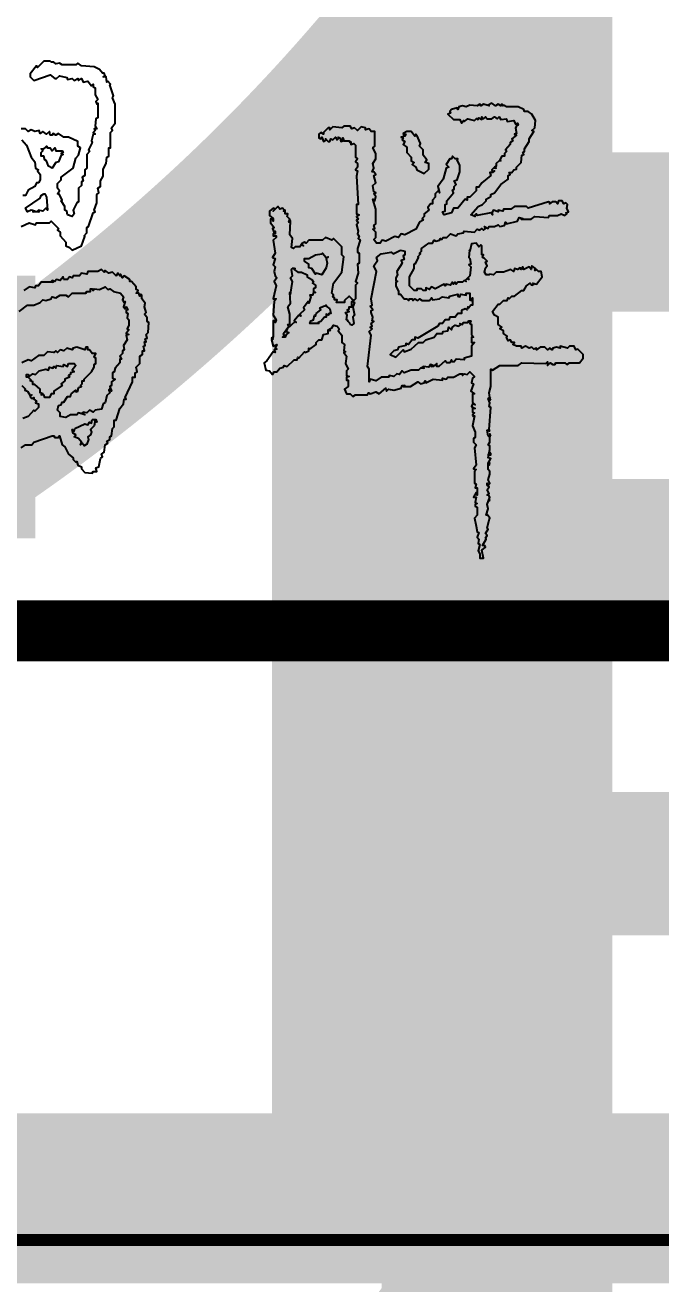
# Model space of a CAD drawing. Extents: x -124594 to 516503, y -3148 to 203159.
# Drawn here: x 397275 to 398318, y 76307 to 78374 of the extents above; entities that cross this region are included whole.
import ezdxf
from ezdxf.enums import TextEntityAlignment as Align

# ---------------------------------------------------------------- set-up
doc = ezdxf.new("R2018")
doc.units = 0
doc.header["$LTSCALE"] = 1000
doc.header["$MEASUREMENT"] = 0
for name, color, linetype in [('PUB_TITLE', 4, 'Continuous'), ('图签目录', 255, 'Continuous'), ('打印框线', 7, 'Continuous'), ('标准打印框线2025-06-19-05-44', 7, 'Continuous')]:
    doc.layers.add(name, color=color, linetype=linetype)
doc.styles.get("Standard").update_dxf_attribs({"font": 'gbenor.shx', "bigfont": 'gbcbig.shx'})
doc.styles.add('宋体', font='宋体.ttf')

# ---------------------------------------------------------------- blocks, each defined once
blk = doc.blocks.new('546547345')
at = {"color": 0, "linetype": 'Continuous'}
for points in [[(694.5, 438.5), (693.5, 439.5), (686.5, 439.5), (679.5, 432.5), (678.5, 434.5), (671.5, 425.5), (671.5, 422.5), (675.5, 418.5), (693.5, 424.5), (698.5, 420.5), (700.5, 420.5), (703.5, 423.5), (711.5, 421.5), (712.5, 419.5), (717.5, 420.5), (719.5, 418.5), (723.5, 420.5), (724.5, 418.5), (727.5, 420.5), (729.5, 416.5), (734.5, 417.5), (738.5, 412.5), (740.5, 414.5), (740.5, 411.5), (742.5, 410.5), (742.5, 402.5), (745.5, 397.5), (743.5, 395.5), (744.5, 392.5), (745.5, 393.5), (745.5, 377.5), (743.5, 376.5), (742.5, 368.5), (744.5, 365.5), (741.5, 365.5), (742.5, 363.5), (740.5, 361.5), (742.5, 359.5), (740.5, 359.5), (738.5, 352.5), (739.5, 350.5), (735.5, 342.5), (736.5, 340.5), (733.5, 337.5), (733.5, 322.5), (731.5, 320.5), (731.5, 314.5), (728.5, 312.5), (729.5, 308.5), (727.5, 307.5), (727.5, 303.5), (724.5, 300.5), (724.5, 285.5), (722.5, 284.5), (718.5, 276.5), (719.5, 272.5), (717.5, 269.5), (712.5, 271.5), (711.5, 275.5), (709.5, 276.5), (709.5, 280.5), (705.5, 286.5), (706.5, 287.5), (703.5, 293.5), (701.5, 294.5), (703.5, 297.5), (701.5, 300.5), (701.5, 305.5), (705.5, 309.5), (705.5, 312.5), (718.5, 322.5), (721.5, 333.5), (724.5, 336.5), (726.5, 344.5), (723.5, 346.5), (723.5, 351.5), (713.5, 356.5), (708.5, 356.5), (702.5, 360.5), (699.5, 358.5), (696.5, 360.5), (695.5, 358.5), (693.5, 358.5), (692.5, 362.5), (689.5, 359.5), (685.5, 362.5), (682.5, 360.5), (681.5, 363.5), (676.5, 362.5), (672.5, 364.5), (669.5, 362.5), (666.5, 365.5), (661.5, 365.5)], [(662.5, 353.5), (667.5, 347.5), (672.5, 334.5), (676.5, 329.5), (677.5, 322.5), (680.5, 320.5), (679.5, 319.5), (682.5, 315.5), (682.5, 309.5), (680.5, 306.5), (678.5, 306.5), (676.5, 302.5), (669.5, 298.5), (666.5, 292.5), (663.5, 292.5)], [(661.5, 258.5), (670.5, 262.5), (677.5, 260.5), (678.5, 262.5), (692.5, 262.5), (694.5, 264.5), (702.5, 256.5), (701.5, 254.5), (704.5, 252.5), (704.5, 248.5), (710.5, 241.5), (710.5, 237.5), (714.5, 235.5), (717.5, 232.5), (727.5, 237.5), (731.5, 247.5), (730.5, 248.5), (733.5, 251.5), (733.5, 257.5), (735.5, 258.5), (740.5, 273.5), (742.5, 274.5), (741.5, 276.5), (744.5, 284.5), (744.5, 293.5), (746.5, 295.5), (745.5, 300.5), (748.5, 302.5), (748.5, 308.5), (751.5, 313.5), (751.5, 321.5), (754.5, 327.5), (755.5, 334.5), (757.5, 335.5), (757.5, 344.5), (759.5, 344.5), (759.5, 361.5), (761.5, 363.5), (760.5, 366.5), (764.5, 371.5), (764.5, 392.5), (761.5, 399.5), (762.5, 401.5), (758.5, 413.5), (759.5, 414.5), (756.5, 417.5), (755.5, 416.5), (754.5, 422.5), (751.5, 422.5), (753.5, 423.5), (752.5, 426.5), (750.5, 426.5), (747.5, 430.5), (741.5, 433.5), (727.5, 434.5), (723.5, 437.5), (721.5, 435.5), (706.5, 435.5), (703.5, 437.5), (699.5, 436.5), (697.5, 438.5), (694.5, 438.5)], [(1173.5, -62.5), (1174.5, -60.5), (1171.5, -56.5), (1170.5, -57.5), (1172.5, -50.5), (1171.5, -45.5), (1174.5, -37.5), (1172.5, -34.5), (1171.5, -35.5), (1173.5, -33.5), (1171.5, -29.5), (1173.5, -26.5), (1171.5, -24.5), (1171.5, -22.5), (1172.5, -24.5), (1174.5, -22.5), (1172.5, -18.5), (1174.5, -12.5), (1174.5, -9.5), (1172.5, -7.5), (1172.5, -0.5), (1175.5, 4.5), (1172.5, 5.5), (1174.5, 14.5), (1174.5, 18.5), (1172.5, 19.5), (1174.5, 22.5), (1174.5, 27.5), (1172.5, 29.5), (1171.5, 35.5), (1173.5, 36.5), (1175.5, 60.5), (1173.5, 61.5), (1174.5, 65.5), (1172.5, 70.5), (1174.5, 71.5), (1173.5, 76.5), (1175.5, 83.5), (1175.5, 102.5), (1177.5, 101.5), (1185.5, 106.5), (1187.5, 106.5), (1187.5, 106.5), (1189.5, 106.5), (1205.5, 106.5), (1209.5, 109.5), (1235.5, 108.5), (1237.5, 110.5), (1237.5, 106.5), (1240.5, 109.5), (1243.5, 107.5), (1245.5, 107.5), (1246.5, 109.5), (1256.5, 109.5), (1258.5, 107.5), (1261.5, 109.5), (1272.5, 109.5), (1276.5, 114.5), (1276.5, 118.5), (1270.5, 124.5), (1268.5, 123.5), (1266.5, 127.5), (1261.5, 127.5), (1259.5, 125.5), (1251.5, 127.5), (1251.5, 125.5), (1247.5, 126.5), (1243.5, 125.5), (1242.5, 123.5), (1239.5, 125.5), (1237.5, 123.5), (1234.5, 126.5), (1229.5, 126.5), (1225.5, 123.5), (1225.5, 125.5), (1222.5, 124.5), (1220.5, 126.5), (1217.5, 125.5), (1213.5, 127.5), (1209.5, 125.5), (1208.5, 127.5), (1205.5, 127.5), (1203.5, 127.5), (1203.5, 127.5), (1199.5, 129.5), (1201.5, 131.5), (1198.5, 131.5), (1196.5, 134.5), (1194.5, 133.5), (1192.5, 137.5), (1193.5, 138.5), (1189.5, 141.5), (1189.5, 144.5), (1185.5, 146.5), (1187.5, 148.5), (1183.5, 151.5), (1183.5, 159.5), (1179.5, 161.5), (1177.5, 165.5), (1183.5, 173.5), (1185.5, 173.5), (1189.5, 177.5), (1193.5, 177.5), (1194.5, 180.5), (1195.5, 179.5), (1198.5, 182.5), (1201.5, 182.5), (1209.5, 188.5), (1211.5, 188.5), (1214.5, 193.5), (1218.5, 196.5), (1220.5, 194.5), (1222.5, 195.5), (1221.5, 196.5), (1225.5, 195.5), (1231.5, 203.5), (1230.5, 209.5), (1227.5, 209.5), (1225.5, 211.5), (1223.5, 210.5), (1224.5, 212.5), (1220.5, 215.5), (1219.5, 211.5), (1217.5, 214.5), (1211.5, 211.5), (1210.5, 214.5), (1208.5, 211.5), (1207.5, 213.5), (1204.5, 211.5), (1201.5, 212.5), (1200.5, 209.5), (1197.5, 211.5), (1189.5, 208.5), (1181.5, 208.5), (1178.5, 205.5), (1174.5, 206.5), (1173.5, 205.5), (1173.5, 205.5), (1170.5, 205.5), (1168.5, 208.5), (1169.5, 213.5), (1171.5, 215.5), (1169.5, 219.5), (1171.5, 220.5), (1169.5, 222.5), (1168.5, 223.5), (1168.5, 223.5), (1166.5, 224.5), (1167.5, 227.5), (1165.5, 227.5), (1165.5, 237.5), (1164.5, 238.5), (1162.5, 236.5), (1159.5, 240.5), (1154.5, 239.5), (1152.5, 231.5), (1152, 232.5), (1151.5, 224.5), (1152.5, 223.5), (1152.5, 223.5), (1152.5, 223.5), (1153.5, 217.5), (1151.5, 216.5), (1153.5, 214.5), (1152.5, 204.5), (1150.5, 202.5), (1151.5, 200.5), (1149.5, 201.5), (1147.5, 199.5), (1148.5, 198.5), (1146.5, 199.5), (1144.5, 197.5), (1139.5, 197.5), (1137.5, 195.5), (1136.5, 197.5), (1134.5, 195.5), (1133.5, 197.5), (1131.5, 194.5), (1126.5, 195.5), (1125.5, 193.5), (1124.5, 195.5), (1114.5, 190.5), (1110.5, 192.5), (1108.5, 189.5), (1104.5, 191.5), (1104.5, 188.5), (1101.5, 188.5), (1099.5, 190.5), (1094.5, 190.5), (1094.5, 188.5), (1091.5, 188.5), (1086.5, 193.5), (1086.5, 203.5), (1091.5, 212.5), (1091.5, 217.5), (1093.5, 218.5), (1096.5, 224.5), (1095.5, 225.5), (1098.5, 228.5), (1097.5, 229.5), (1099.5, 231.5), (1099.5, 234.5), (1107.5, 240.5), (1111.5, 240.5), (1113.5, 243.5), (1115.5, 242.5), (1119.5, 243.5), (1120.5, 245.5), (1121.5, 244.5), (1123.5, 246.5), (1127.5, 246.5), (1131.5, 250.5), (1137.5, 248.5), (1139.5, 250.5), (1145.5, 251.5), (1146.5, 253.5), (1157.5, 252.5), (1160.5, 255.5), (1163.5, 254.5), (1165.5, 256.5), (1167.5, 254.5), (1169.5, 256.5), (1168.5, 258.5), (1172.5, 256.5), (1173.5, 258.5), (1179.5, 258.5), (1183.5, 260.5), (1185.5, 258.5), (1190.5, 259.5), (1191.5, 263.5), (1192.5, 261.5), (1204.5, 264.5), (1206.5, 268.5), (1210.5, 267.5), (1208.5, 266.5), (1219.5, 266.5), (1223.5, 269.5), (1238.5, 268.5), (1239.5, 270.5), (1248.5, 270.5), (1252.5, 272.5), (1256.5, 270.5), (1258.5, 272.5), (1257.5, 273.5), (1260.5, 274.5), (1258.5, 278.5), (1259.5, 282.5), (1257.5, 284.5), (1255.5, 283.5), (1253.5, 286.5), (1249.5, 286.5), (1248.5, 283.5), (1246.5, 285.5), (1242.5, 285.5), (1239.5, 283.5), (1240.5, 284.5), (1238.5, 285.5), (1216.5, 278.5), (1214.5, 280.5), (1201.5, 280.5), (1197.5, 277.5), (1189.5, 277.5), (1188.5, 275.5), (1183.5, 276.5), (1183.5, 274.5), (1178.5, 276.5), (1176.5, 273.5), (1177.5, 271.5), (1175.5, 273.5), (1160.5, 270.5), (1159.5, 272.5), (1157.5, 270.5), (1158.5, 269.5), (1153.5, 271.5), (1161.5, 280.5), (1166.5, 282.5), (1170.5, 286.5), (1170.5, 288.5), (1175.5, 291.5), (1175.5, 293.5), (1179.5, 295.5), (1186.5, 304.5), (1194.5, 310.5), (1194.5, 314.5), (1196.5, 315.5), (1195.5, 317.5), (1198.5, 317.5), (1200.5, 320.5), (1203.5, 321.5), (1203.5, 323.5), (1208.5, 328.5), (1209.5, 336.5), (1211.5, 337.5), (1210.5, 339.5), (1212.5, 340.5), (1212.5, 343.5), (1217.5, 351.5), (1217.5, 354.5), (1222.5, 362.5), (1220.5, 363.5), (1223.5, 366.5), (1224.5, 374.5), (1220.5, 381.5), (1216.5, 384.5), (1212.5, 384.5), (1211.5, 386.5), (1205.5, 389.5), (1192.5, 389.5), (1189.5, 391.5), (1188.5, 390.5), (1187.5, 392.5), (1186.5, 390.5), (1183.5, 392.5), (1180.5, 390.5), (1176.5, 393.5), (1172.5, 391.5), (1173.5, 390.5), (1167.5, 392.5), (1164.5, 390.5), (1163.5, 392.5), (1160.5, 390.5), (1152.5, 391.5), (1148.5, 389.5), (1144.5, 390.5), (1140.5, 389.5), (1139.5, 386.5), (1138.5, 388.5), (1132.5, 386.5), (1130.5, 384.5), (1131.5, 382.5), (1128.5, 381.5), (1134.5, 375.5), (1141.5, 375.5), (1143.5, 371.5), (1145.5, 374.5), (1146.5, 373.5), (1150.5, 376.5), (1157.5, 374.5), (1159.5, 376.5), (1159.7, 376.7), (1161.5, 375.5), (1162.5, 377.5), (1165.5, 375.5), (1165.5, 378.5), (1167.5, 376.5), (1169.5, 378.5), (1171.5, 376.5), (1176.5, 376.5), (1179.5, 378.5), (1182.5, 376.5), (1184.5, 378.5), (1186.5, 375.5), (1192.5, 376.5), (1193.5, 373.5), (1200.5, 374.5), (1202.5, 370.5), (1204.5, 371.5), (1205.5, 369.5), (1204.5, 370.5), (1202.5, 366.5), (1203.5, 360.5), (1201.5, 359.5), (1202.5, 357.5), (1203.5, 358.5), (1198.5, 354.5), (1199.5, 352.5), (1196.5, 350.5), (1196.5, 348.5), (1191.5, 342.5), (1192.5, 340.5), (1190.5, 338.5), (1190.5, 335.5), (1187.5, 335.5), (1185.5, 331.5), (1186.5, 330.5), (1184.5, 330.5), (1181.5, 327.5), (1181.5, 324.5), (1179.5, 323.5), (1181.5, 322.5), (1178.5, 322.5), (1176.5, 320.5), (1177.5, 318.5), (1179.5, 319.5), (1177.5, 317.5), (1174.5, 317.5), (1175.5, 314.5), (1165.5, 306.5), (1162.5, 301.5), (1159.5, 301.5), (1159.5, 297.5), (1152.5, 290.5), (1149.5, 290.5), (1149.5, 287.5), (1147.5, 288.5), (1139.5, 278.5), (1134.5, 278.5), (1132.5, 273.5), (1124.5, 271.5), (1122.5, 274.5), (1125.5, 275.5), (1125.5, 282.5), (1127.5, 283.5), (1127.5, 286.5), (1134.5, 295.5), (1133.5, 298.5), (1135.5, 299.5), (1135.5, 302.5), (1137.5, 304.5), (1135.5, 308.5), (1138.5, 309.5), (1141.5, 318.5), (1141.5, 325.5), (1138.5, 331.5), (1139.5, 332.5), (1136.5, 332.5), (1133.5, 335.5), (1132.5, 332.5), (1130.5, 332.5), (1126.5, 326.5), (1129.5, 323.5), (1126.5, 322.5), (1123.5, 310.5), (1117.5, 302.5), (1119.5, 295.5), (1118.5, 298.5), (1114.5, 294.5), (1114.5, 290.5), (1111.5, 287.5), (1111.5, 283.5), (1109.5, 283.5), (1106.5, 279.5), (1107.5, 276.5), (1102.5, 272.5), (1102.5, 269.5), (1100.5, 267.5), (1101.5, 265.5), (1097.5, 263.5), (1093.5, 255.5), (1081.5, 249.5), (1077.5, 250.5), (1074.5, 246.5), (1070.5, 247.5), (1060.5, 242.5), (1056.5, 243.5), (1054.5, 240.5), (1050.5, 240.5), (1047.5, 244.5), (1049.5, 246.5), (1049.5, 252.5), (1046.5, 255.5), (1048.5, 256.5), (1047.5, 259.5), (1049.5, 261.5), (1049.5, 277.5), (1046.5, 288.5), (1048.5, 286.5), (1049.5, 291.5), (1047.5, 294.5), (1049.5, 295.5), (1047.5, 296.5), (1046.5, 303.5), (1049.5, 306.5), (1047.5, 314.5), (1049.5, 315.5), (1047.5, 318.5), (1045.5, 318.5), (1047.5, 322.5), (1046.5, 327.5), (1049.5, 332.5), (1049.5, 338.5), (1046.5, 344.5), (1048.5, 346.5), (1048.5, 362.5), (1044.5, 362.5), (1042.5, 365.5), (1038.5, 364.5), (1038.5, 366.5), (1033.5, 367.5), (1029.5, 363.5), (1026.5, 366.5), (1023.5, 365.5), (1021.5, 368.5), (1014.5, 368.5), (1012.5, 366.5), (1002.5, 367.5), (999.5, 364.5), (999.5, 366.5), (997.5, 366.5), (992.5, 361.5), (992.5, 359.5), (989.5, 361.5), (987.5, 359.5), (987.5, 355.5), (989.5, 354.5), (990.5, 356.5), (992.5, 351.5), (995.5, 353.5), (994.5, 354.5), (997.5, 351.5), (999.5, 351.5), (1000.5, 354.5), (1002.5, 353.5), (1005.5, 356.5), (1007.5, 353.5), (1009.5, 355.5), (1008.5, 356.5), (1010.5, 355.5), (1011.5, 351.5), (1013.5, 352.5), (1013.5, 355.5), (1014.5, 352.5), (1020.5, 352.5), (1021.5, 350.5), (1022.7, 350.9), (1022.5, 350.9), (1022.5, 348.5), (1025.5, 349.5), (1027.5, 347.5), (1027.5, 334.5), (1029.5, 332.5), (1029.5, 332.5), (1029.5, 332.5), (1029.5, 332.5), (1027.5, 329.5), (1029.5, 327.5), (1029.5, 323.5), (1027.5, 320.5), (1029.5, 319.5), (1028.5, 313.5), (1030.5, 282.5), (1028.5, 282.5), (1028.5, 272.5), (1031.5, 271.5), (1028.5, 269.5), (1030.5, 266.5), (1028.5, 265.5), (1030.5, 262.5), (1028.5, 260.5), (1030.5, 253.5), (1029.5, 250.5), (1031.5, 247.5), (1030.5, 245.5), (1032.5, 243.5), (1029.5, 234.5), (1029.5, 230.5), (1031.5, 229.5), (1031.5, 218.5), (1029.5, 217.5), (1030.5, 207.5), (1027.5, 198.5), (1029.5, 196.5), (1027.5, 194.5), (1027.5, 179.5), (1024.5, 176.5), (1026.5, 175.5), (1024.5, 170.5), (1026.5, 161.5), (1024.5, 159.5), (1025.5, 152.5), (1023.5, 150.5), (1021.5, 151.5), (1021.1, 152.8), (1019.5, 154.5), (1018.9, 155.7), (1017.5, 156.5), (1018.5, 161.5), (1016.5, 164.5), (1020.5, 165.5), (1018.5, 167.5), (1020.5, 168.5), (1020.5, 170.5), (1023.5, 170.5), (1023.5, 176.5), (1025.5, 177.5), (1023.5, 179.5), (1023.5, 179.5), (1023.5, 179.5), (1020.5, 182.5), (1015.5, 177.5), (1015.5, 175.5), (1006.5, 175.5), (1007.5, 178.5), (1004.5, 178.5), (1004.5, 180.5), (1002.5, 181.5), (1003.5, 183.5), (1001.5, 185.5), (1003.5, 196.5), (1012.5, 208.5), (1014.5, 225.5), (1012.5, 227.5), (1012.5, 236.5), (1003.5, 245.5), (1001.5, 243.5), (994.5, 246.5), (991.5, 243.5), (976.5, 243.5), (973.5, 240.5), (971.5, 241.5), (968.5, 239.5), (970.5, 237.5), (967.5, 238.5), (966.5, 236.5), (961.5, 236.5), (959.5, 234.5), (957.5, 235.5), (958.5, 245.5), (955.5, 249.5), (956.5, 264.5), (955.5, 265.5), (954.5, 263.5), (955.5, 266.5), (952.5, 269.5), (953.5, 272.5), (950.5, 272.5), (950.5, 276.5), (948.5, 275.5), (949.5, 276.5), (947.5, 278.5), (944.5, 277.5), (942.5, 280.5), (937.5, 275.5), (939.5, 277.5), (937.5, 278.5), (933.5, 275.5), (933.5, 270.5), (937.5, 267.5), (937.5, 264.5), (936.5, 267.5), (934.5, 266.5), (934.5, 262.5), (938.5, 257.5), (936.5, 256.5), (938.5, 251.5), (939.5, 253.5), (939.5, 250.5), (937.5, 250.5), (937.5, 248.5), (940.5, 248.5), (940.5, 246.5), (937.5, 243.5), (939.5, 229.5), (936.5, 224.5), (939.5, 223.5), (937.5, 216.5), (939.5, 214.5), (938.5, 209.5), (939.5, 204.5), (941.5, 202.5), (938.5, 198.5), (940.5, 193.5), (937.5, 179.5), (940.5, 179.5), (938.5, 176.5), (937.5, 161.5), (940.5, 156.5), (939.5, 153.5), (940.5, 155.5), (937.5, 155.5), (937.5, 137.5), (935.5, 136.5), (937.5, 135.5), (935.5, 134.5), (937.5, 127.5), (941.5, 129.5), (939.5, 125.5), (941.5, 124.5), (938.5, 123.5), (939.5, 120.5), (937.5, 121.5), (930.5, 111.5), (927.5, 109.5), (929.5, 101.5), (933.5, 100.5), (936.5, 96.5), (938.5, 99.5), (941.5, 99.5), (944.5, 103.5), (948.5, 104.5), (949.5, 106.5), (952.5, 105.5), (960.5, 112.5), (963.5, 112.5), (964.5, 115.5), (965.5, 114.5), (971.5, 121.5), (972.5, 120.5), (976.5, 122.5), (976.5, 125.5), (977.5, 124.5), (984.5, 129.5), (984.5, 131.5), (987.5, 134.5), (990.5, 134.5), (992.5, 140.5), (997.5, 141.5), (997.5, 145.5), (1001.5, 147.5), (1003.5, 150.5), (1007.5, 149.5), (1009.5, 146.5), (1008.5, 144.5), (1012.5, 139.5), (1012.5, 131.5), (1015.5, 129.5), (1014.5, 122.5), (1016.5, 121.5), (1014.5, 120.5), (1017.5, 116.5), (1016.5, 108.5), (1019.5, 102.5), (1017.5, 100.5), (1017.5, 95.5), (1020.5, 94.5), (1017.5, 93.5), (1017.5, 90.5), (1019.5, 90.5), (1019.5, 83.5), (1015.5, 80.5), (1017.5, 75.5), (1021.5, 75.5), (1024.5, 72.5), (1027.5, 74.5), (1040.5, 74.5), (1041.5, 76.5), (1043.5, 75.5), (1049.5, 77.5), (1053.5, 75.5), (1060.5, 81.5), (1061.5, 78.5), (1063.5, 80.5), (1069.5, 79.5), (1077.5, 81.5), (1078.5, 84.5), (1081.5, 84.5), (1079.5, 83.5), (1087.5, 83.5), (1095.5, 88.5), (1098.5, 86.5), (1102.5, 87.5), (1103.5, 89.5), (1104.5, 87.5), (1112.5, 91.5), (1122.5, 90.5), (1122.5, 92.5), (1126.5, 91.5), (1128.5, 93.5), (1134.5, 93.5), (1141.5, 97.5), (1144.5, 97.5), (1144.5, 95.5), (1146.5, 97.5), (1149.5, 96.5), (1152.5, 99.5), (1157.5, 94.5), (1155.5, 92.5), (1154.5, 87.5), (1156.5, 86.5), (1153.5, 78.5), (1157.5, 75.5), (1155.5, 75.5), (1155.5, 66.5), (1158.5, 63.5), (1155.5, 64.5), (1154.5, 61.5), (1158.5, 59.5), (1155.5, 59.5), (1155.5, 55.5), (1157.5, 54.5), (1155.5, 52.5), (1156.5, 50.5), (1157.5, 51.5), (1155.5, 40.5), (1158.5, 33.5), (1158.5, 27.5), (1156.5, 26.5), (1156.5, 22.5), (1159.5, 19.5), (1157.5, 16.5), (1159.5, -2.5), (1156.5, -6.5), (1159.5, -7.5), (1157.5, -9.5), (1157.5, -22.5), (1159.5, -23.5), (1158.5, -27.5), (1160.5, -27.5), (1160.5, -35.5), (1159.5, -32.5), (1156.5, -37.5), (1159.5, -37.5), (1158.5, -43.5), (1160.5, -44.5), (1158.5, -45.5), (1158.5, -47.5), (1160.5, -48.5), (1160.5, -57.5), (1157.5, -60.5), (1159.5, -69.5)], [(1094.5, 358.5), (1093.5, 359.5), (1092.5, 357.5), (1088.5, 362.5), (1083.5, 362.5), (1079.5, 360.5), (1080.5, 358.5), (1082.5, 359.5), (1081.5, 357.5), (1077.5, 356.5), (1079.5, 355.5), (1078.5, 353.5), (1081.5, 351.5), (1079.5, 348.5), (1083.5, 345.5), (1083.5, 339.5), (1088.5, 334.5), (1088.5, 330.5), (1091.5, 328.5), (1089.5, 326.5), (1093.5, 323.5), (1094.5, 320.5), (1102.5, 316.5), (1107.5, 321.5), (1107.5, 327.5), (1103.5, 328.5), (1105.5, 331.5), (1101.5, 336.5), (1101.5, 342.5), (1097.5, 346.5), (1098.5, 349.5), (1094.5, 358.5)], [(688.5, 345.5), (689.5, 346.5), (690.5, 344.5), (693.5, 344.5), (695.5, 341.5), (698.5, 344.5), (699.5, 341.5), (706.5, 341.5), (707.5, 339.5), (705.5, 338.5), (707.5, 337.5), (705.5, 336.5), (702.5, 329.5), (699.5, 328.5), (695.5, 322.5), (691.5, 324.5), (689.5, 330.5), (687.5, 331.5), (686.5, 335.5), (683.5, 335.5), (683.5, 339.5), (685.5, 341.5), (683.5, 343.5), (686.5, 343.5), (688.5, 345.5)], [(686.5, 294.5), (687.5, 294.5), (689.5, 290.5), (690.5, 276.5), (688.5, 278.5), (685.5, 275.5), (680.5, 276.5), (679.5, 275.5), (681.5, 274.5), (674.5, 274.5), (676.5, 275.5), (672.5, 276.5), (668.5, 274.5), (666.5, 278.5), (682.5, 289.5), (683.5, 292.5), (686.5, 294.5)], [(990.5, 228.5), (991.5, 229.5), (995.5, 224.5), (997.5, 225.5), (995.5, 223.5), (996.5, 218.5), (995.5, 213.5), (990.5, 205.5), (984.5, 207.5), (983.5, 206.5), (979.5, 212.5), (976.5, 213.5), (976.5, 217.5), (971.5, 220.5), (971.5, 223.5), (976.5, 223.5), (983.5, 227.5), (990.5, 228.5)], [(1076.5, 232.5), (1081.5, 231.5), (1081.5, 227.5), (1079.5, 226.5), (1080.5, 222.5), (1077.5, 221.5), (1078.5, 218.5), (1072.5, 209.5), (1073.5, 205.5), (1071.5, 202.5), (1071.5, 199.5), (1073.5, 198.5), (1071.5, 197.5), (1071.5, 193.5), (1074.5, 187.5), (1074.5, 184.5), (1076.5, 184.5), (1080.5, 179.5), (1083.5, 179.5), (1085.5, 177.5), (1086.5, 179.5), (1089.5, 179.5), (1090.5, 177.5), (1092.5, 179.5), (1095.5, 177.5), (1097.5, 179.5), (1100.5, 177.5), (1108.5, 177.5), (1110.5, 180.5), (1111.5, 178.5), (1119.5, 179.5), (1122.5, 181.5), (1129.5, 180.5), (1130.5, 182.5), (1139.5, 184.5), (1139.5, 182.5), (1141.5, 181.5), (1142.5, 184.5), (1148.5, 183.5), (1148.5, 185.5), (1152.5, 185.5), (1152.5, 178.5), (1154.5, 177.5), (1155.5, 180.5), (1155.5, 172.5), (1153.5, 172.5), (1151.5, 169.5), (1150.5, 170.5), (1149.5, 167.5), (1147.5, 168.5), (1143.5, 166.5), (1143.5, 163.5), (1139.5, 163.5), (1136.5, 159.5), (1130.5, 159.5), (1129.5, 156.5), (1125.5, 156.5), (1122.5, 152.5), (1119.5, 152.5), (1117.5, 149.5), (1095.5, 136.5), (1092.5, 137.5), (1092.5, 134.5), (1089.5, 134.5), (1085.5, 129.5), (1082.5, 130.5), (1082.5, 128.5), (1074.5, 126.5), (1073.5, 123.5), (1069.5, 122.5), (1065.5, 118.5), (1071.5, 115.5), (1079.5, 123.5), (1080.5, 121.5), (1088.5, 124.5), (1096.5, 131.5), (1101.5, 131.5), (1104.5, 134.5), (1113.5, 137.5), (1116.5, 141.5), (1122.5, 141.5), (1123.5, 143.5), (1128.5, 144.5), (1129.5, 148.5), (1132.5, 145.5), (1133.5, 148.5), (1136.5, 150.5), (1140.5, 149.5), (1142.5, 151.5), (1141.5, 152.5), (1144.5, 151.5), (1145.5, 153.5), (1150.5, 153.5), (1151.5, 155.5), (1153.5, 155.5), (1152.5, 152.5), (1154.5, 151.5), (1154.5, 140.5), (1156.5, 137.5), (1154.5, 137.5), (1154.5, 131.5), (1157.5, 131.5), (1154.5, 127.5), (1154.5, 121.5), (1154.5, 121.5), (1154.5, 121.5), (1154.5, 121.5), (1154.5, 121.5), (1154.5, 116.5), (1146.5, 114.5), (1146.5, 112.5), (1137.5, 113.5), (1135.5, 110.5), (1133.5, 110.5), (1132.5, 112.5), (1130.5, 109.5), (1127.5, 109.5), (1125.5, 111.5), (1118.5, 105.5), (1116.5, 105.5), (1116.5, 108.5), (1112.5, 105.5), (1110.5, 105.5), (1112.5, 106.5), (1109.5, 107.5), (1107.5, 104.5), (1101.5, 105.5), (1100.5, 104.5), (1102.5, 103.5), (1098.5, 103.5), (1096.5, 101.5), (1088.5, 101.5), (1080.5, 98.5), (1078.5, 100.5), (1075.5, 96.5), (1072.5, 97.5), (1069.5, 94.5), (1064.5, 95.5), (1063.5, 93.5), (1055.5, 93.5), (1049.5, 89.5), (1043.5, 91.5), (1042.5, 88.5), (1042.5, 102.5), (1040.5, 105.5), (1044.5, 139.5), (1042.5, 143.5), (1045.5, 146.5), (1043.5, 148.5), (1045.5, 149.5), (1044.5, 152.5), (1047.5, 154.5), (1045.5, 155.5), (1046.5, 159.5), (1044.5, 164.5), (1044.5, 166.5), (1046.5, 167.5), (1043.5, 171.5), (1045.5, 172.5), (1044.5, 179.5), (1050.5, 209.5), (1047.5, 215.5), (1051.5, 221.5), (1050.5, 224.5), (1055.5, 228.5), (1066.5, 230.5), (1068.5, 228.5), (1076.5, 232.5)], [(750.5, 210.5), (749.5, 211.5), (745.5, 209.5), (734.5, 209.5), (733.5, 206.5), (727.5, 207.5), (725.5, 204.5), (718.5, 204.5), (717.5, 202.5), (714.5, 203.5), (712.5, 200.5), (708.5, 200.5), (707.5, 203.5), (704.5, 199.5), (700.5, 200.5), (698.5, 198.5), (695.5, 199.5), (694.5, 198.5), (696.5, 197.5), (683.5, 197.5), (680.5, 193.5), (677.5, 193.5), (676.5, 191.5), (670.5, 192.5), (664.5, 188.5)], [(659.5, 165.5), (668.5, 172.5), (675.5, 172.5), (682.5, 175.5), (685.5, 178.5), (688.5, 177.5), (694.5, 179.5), (695.5, 181.5), (699.5, 180.5), (704.5, 183.5), (710.5, 183.5), (713.5, 181.5), (717.5, 185.5), (732.5, 185.5), (733.5, 187.5), (737.5, 187.5), (737.5, 190.5), (739.5, 190.5), (740.5, 188.5), (741.5, 190.5), (747.5, 189.5), (753.5, 192.5), (756.5, 189.5), (758.5, 190.5), (762.5, 187.5), (770.5, 185.5), (773.5, 181.5), (772.5, 178.5), (774.5, 175.5), (775.5, 176.5), (773.5, 170.5), (775.5, 168.5), (776.5, 170.5), (778.5, 167.5), (776.5, 166.5), (776.5, 164.5), (778.5, 163.5), (777.5, 158.5), (779.5, 156.5), (779.5, 150.5), (777.5, 146.5), (779.5, 145.5), (776.5, 141.5), (779.5, 140.5), (776.5, 139.5), (777.5, 134.5), (773.5, 128.5), (774.5, 123.5), (772.5, 122.5), (772.5, 119.5), (769.5, 116.5), (771.5, 113.5), (769.5, 113.5), (769.5, 109.5), (764.5, 103.5), (763.5, 99.5), (761.5, 98.5), (761.5, 92.5), (764.5, 91.5), (760.5, 88.5), (760.5, 84.5), (758.5, 83.5), (760.5, 78.5), (759.5, 81.5), (757.5, 79.5), (758.5, 76.5), (755.5, 73.5), (753.5, 65.5), (751.5, 64.5), (749.5, 58.5), (742.5, 57.5), (740.5, 55.5), (736.5, 57.5), (733.5, 54.5), (729.5, 55.5), (728.5, 54.5), (731.5, 52.5), (724.5, 54.5), (722.5, 52.5), (715.5, 52.5), (710.5, 49.5), (704.5, 50.5), (704.5, 54.5), (701.5, 57.5), (702.5, 62.5), (705.5, 63.5), (706.5, 66.5), (708.5, 66.5), (712.5, 72.5), (715.5, 72.5), (716.5, 75.5), (721.5, 79.5), (721.5, 77.5), (723.5, 78.5), (724.5, 82.5), (727.5, 83.5), (726.5, 84.5), (728.5, 86.5), (728.5, 89.5), (730.5, 89.5), (730.5, 91.5), (738.5, 99.5), (741.5, 104.5), (741.5, 107.5), (743.5, 108.5), (743.5, 114.5), (741.5, 115.5), (743.5, 119.5), (739.5, 119.5), (736.5, 123.5), (734.5, 123.5), (734.5, 126.5), (732.5, 126.5), (731.5, 123.5), (722.5, 126.5), (718.5, 125.5), (717.5, 123.5), (711.5, 125.5), (708.5, 122.5), (704.5, 123.5), (701.5, 120.5), (699.5, 122.5), (697.5, 120.5), (690.5, 121.5), (686.5, 117.5), (680.5, 117.5), (672.5, 111.5), (669.5, 112.5), (662.5, 109.5)], [(662.5, 84.5), (666.5, 80.5), (665.5, 79.5), (668.5, 78.5), (671.5, 73.5), (673.5, 74.5), (671.5, 72.5), (673.5, 70.5), (675.5, 71.5), (675.5, 69.5), (678.5, 67.5), (677.5, 65.5), (680.5, 64.5), (680.5, 60.5), (676.5, 56.5), (675.5, 57.5), (669.5, 50.5), (663.5, 48.5)], [(661.5, 16.5), (666.5, 19.5), (673.5, 19.5), (675.5, 22.5), (695.5, 29.5), (697.5, 29.5), (698.5, 27.5), (702.5, 27.5), (703.5, 29.5), (706.5, 19.5), (709.5, 17.5), (713.5, 9.5), (718.5, 5.5), (718.5, 3.5), (721.5, 0.5), (722.5, 1.5), (723.5, -2.5), (727.5, -4.5), (727.5, -6.5), (731.5, -10.5), (739.5, -11.5), (740.5, -9.5), (744.5, -9.5), (743.5, -5.5), (746.5, -4.5), (748.5, 4.5), (750.5, 6.5), (749.5, 9.5), (752.5, 11.5), (753.5, 19.5), (756.5, 21.5), (755.5, 23.5), (758.5, 25.5), (758.5, 28.5), (760.5, 29.5), (761.5, 37.5), (763.5, 39.5), (763.5, 46.5), (765.5, 46.5), (769.5, 59.5), (773.5, 64.5), (774.5, 69.5), (776.5, 69.5), (775.5, 71.5), (783.5, 88.5), (783.5, 93.5), (786.5, 93.5), (786.5, 98.5), (788.5, 99.5), (787.5, 104.5), (791.5, 108.5), (791.5, 116.5), (794.5, 118.5), (794.5, 122.5), (796.5, 122.5), (795.5, 127.5), (797.5, 128.5), (796.5, 132.5), (798.5, 132.5), (797.5, 135.5), (799.5, 136.5), (798.5, 140.5), (800.5, 142.5), (801.5, 153.5), (799.5, 154.5), (799.5, 158.5), (796.5, 162.5), (798.5, 164.5), (796.5, 170.5), (797.5, 174.5), (793.5, 179.5), (793.5, 183.5), (792.5, 184.5), (791.5, 182.5), (790.5, 185.5), (787.5, 185.5), (789.5, 188.5), (787.5, 189.5), (787.5, 192.5), (782.5, 198.5), (780.5, 198.5), (780.5, 200.5), (774.5, 204.5), (772.5, 202.5), (770.5, 206.5), (769.5, 204.5), (767.5, 207.5), (765.5, 204.5), (761.5, 208.5), (757.5, 207.5), (753.5, 210.5), (752.5, 208.5), (750.5, 210.5)], [(959.5, 213.5), (961.5, 212.5), (960.5, 211.5), (964.5, 208.5), (968.5, 208.5), (974.5, 205.5), (974.5, 203.5), (979.5, 200.5), (981.5, 197.5), (980.5, 196.5), (983.5, 194.5), (983.5, 191.5), (981.5, 190.5), (981.5, 187.5), (983.5, 186.5), (981.5, 186.5), (980.5, 183.5), (977.5, 183.5), (978.5, 181.5), (976.5, 174.5), (975.5, 176.5), (970.5, 169.5), (971.5, 167.5), (966.5, 162.5), (967.5, 160.5), (965.5, 161.5), (960.5, 155.5), (962.5, 153.5), (961.5, 154.5), (952.5, 146.5), (951.5, 143.5), (954.5, 142.5), (951.5, 140.5), (950.5, 137.5), (947.5, 137.5), (949.5, 139.5), (948.5, 141.5), (954.5, 149.5), (953.5, 151.5), (955.5, 151.5), (955.5, 162.5), (953.5, 170.5), (956.5, 174.5), (955.5, 186.5), (956.5, 184.5), (958.5, 198.5), (956.5, 202.5), (958.5, 204.5), (957.5, 211.5), (959.5, 213.5)], [(995.5, 172.5), (995.5, 172.5), (995.5, 171.5), (999.5, 168.5), (1000.5, 163.5), (998.5, 163.5), (997.5, 161.5), (995.5, 162.5), (995.5, 159.5), (993.5, 159.5), (989.5, 154.5), (986.5, 153.5), (987.5, 152.5), (977.5, 152.5), (978.5, 155.5), (981.5, 156.5), (982.5, 161.5), (983.5, 160.5), (984.5, 163.5), (989.5, 167.5), (988.5, 169.5), (992.5, 171.5), (994.2, 171.8), (995.5, 172.5)], [(1000.5, 145.5), (999.5, 146.5), (999.5, 144.5), (1000.5, 145.5)], [(713.5, 108.5), (715.5, 108.5), (719.5, 108.5), (721.5, 106.5), (717.5, 101.5), (719.5, 99.5), (715.5, 98.5), (715.5, 96.5), (713.5, 95.5), (714.5, 93.5), (709.5, 91.5), (709.5, 89.5), (705.5, 86.5), (706.5, 84.5), (697.5, 78.5), (697.5, 75.5), (694.5, 75.5), (692.5, 71.5), (687.5, 71.5), (686.5, 74.5), (683.5, 74.5), (685.5, 75.5), (682.5, 76.5), (682.5, 80.5), (676.5, 85.5), (674.5, 85.5), (674.5, 88.5), (671.5, 89.5), (672.5, 90.5), (669.5, 93.5), (667.5, 93.5), (667.5, 96.5), (669.5, 96.5), (670.5, 94.5), (674.5, 97.5), (677.5, 96.5), (681.5, 100.5), (688.5, 102.5), (691.5, 101.5), (692.5, 104.5), (696.5, 103.5), (697.5, 105.5), (699.5, 103.5), (700.5, 106.5), (707.5, 105.5), (708.5, 107.5), (712.5, 105.5), (713.5, 108.5)], [(1175.5, 70.5), (1174.5, 71.5), (1174.5, 68.5), (1175.5, 70.5)], [(739.5, 47.5), (743.5, 47.5), (744.5, 44.5), (742.5, 46.5), (741.5, 40.5), (737.5, 36.5), (738.5, 33.5), (737.5, 30.5), (734.5, 28.5), (735.5, 25.5), (733.5, 20.5), (730.5, 18.5), (728.5, 21.5), (726.5, 19.5), (727.5, 22.5), (724.5, 26.5), (719.5, 28.5), (721.5, 30.5), (718.5, 32.5), (717.5, 36.5), (719.5, 34.5), (720.5, 37.5), (731.5, 42.5), (734.5, 41.5), (736.5, 44.5), (738.5, 43.5), (739.5, 47.5)], [(1174.5, 35.5), (1173.5, 36.5), (1173.5, 34.5), (1174.5, 35.5)], [(1175.5, 30.5), (1174.5, 31.5), (1174.5, 28.5), (1175.5, 30.5)], [(1175.5, 10.5), (1174.5, 11.5), (1172.5, 8.5), (1175.5, 8.5), (1175.5, 10.5)], [(1174.5, -0.5), (1173.5, 0.5), (1173.5, -2.5), (1174.5, -0.5)], [(1174.5, -40.5), (1173.5, -39.5), (1173.5, -41.5), (1174.5, -40.5)], [(1159.5, -69.5), (1160.5, -75.5), (1162.5, -76.5), (1160.5, -81.5), (1162.5, -83.5), (1161.5, -88.5), (1163.5, -89.5), (1161.5, -96.5), (1163.5, -99.5), (1163.5, -104.5), (1167.5, -104.5), (1165.5, -95.5), (1169.5, -92.5), (1168.5, -90.5), (1166.5, -90.5), (1170.5, -83.5), (1169.5, -82.5), (1171.5, -79.5), (1169.5, -77.5), (1172.5, -72.5), (1171.5, -71.5), (1173.5, -62.5)]]:
    blk.add_lwpolyline(points, dxfattribs=at)
blk = doc.blocks.new('ztwj06_202506190545')
at = {"color": 0, "linetype": 'Continuous', "xscale": 1.5, "yscale": 1.5, "zscale": 1.5}
blk.add_blockref('546547345', (56373, 1276), dxfattribs=at)
at = {"layer": '图签目录', "style": '宋体', "width": 0.8}
for tag, p in [('图纸编号', (81808.3, 2513)), ('图纸时间', (73625.4, 1527.6)), ('设计号', (77500, 1500))]:
    blk.add_attdef(tag, text='', height=300, dxfattribs=at).set_placement(p, align=Align.MIDDLE)
at = {"layer": '图签目录', "lineweight": 30, "width": 0.8, "flags": 104}
for tag, p in [('图纸名称', (75500, 2500)), ('工程名称', (67500, 2492)), ('建设单位', (59500, 2466.4))]:
    blk.add_attdef(tag, text='', height=300, dxfattribs=at).set_placement(p, align=Align.MIDDLE_CENTER)
at = {"layer": '图签目录', "style": '宋体', "width": 0.8}
for tag, p in [('65', (79496.6, 1364.2)), ('3', (81796.8, 1346.9))]:
    blk.add_attdef(tag, text='', height=300, dxfattribs=at).set_placement(p, align=Align.CENTER)

msp = doc.modelspace()

# ---------------------------------------------------------------- linework, layer by layer
at = {"layer": 'PUB_TITLE'}
msp.add_lwpolyline([(339903.2, 76379.2), (424003.2, 76379.2), (424003.2, 135779.2), (339903.2, 135779.2)], close=True, dxfattribs=at)
at = {"layer": 'PUB_TITLE', "const_width": 100}
msp.add_lwpolyline([(342403.2, 77379.2), (423003.2, 77379.2), (423003.2, 134779.2), (342403.2, 134779.2)], close=True, dxfattribs=at)
at = {"layer": '打印框线'}
msp.add_lwpolyline([(339903.2, 76379.2), (339903.2, 135779.2), (424003.2, 135779.2), (424003.2, 76379.2)], close=True, dxfattribs=at)
at = {"layer": '标准打印框线2025-06-19-05-44', "const_width": 20}
msp.add_lwpolyline([(339903.2, 76379.2), (424003.2, 76379.2), (424003.2, 135779.2), (339903.2, 135779.2)], close=True, dxfattribs=at)

# ---------------------------------------------------------------- block references
at = {"layer": '打印框线'}
ref = msp.add_blockref('ztwj06_202506190545', (249590.2, 76379.2), dxfattribs=at)
lines = msp.add_mtext('\\W0.8000;麻阳苗族自治县工业园投资开发有限公司', dxfattribs={"layer": '图签目录', "insert": (309090.2, 78845.6), "char_height": 4792.028, "attachment_point": 1})
ref.add_attrib('建设单位', '', (309090.2, 78845.6), dxfattribs={"flags": 104}).embed_mtext(lines)
lines = msp.add_mtext('\\W0.8000;怀化市麻阳苗族自治县省级工业集中区标准化厂房及配套基础设施建设项目', dxfattribs={"layer": '图签目录', "insert": (317090.2, 78871.2), "char_height": 3194.686, "attachment_point": 1})
ref.add_attrib('工程名称', '', (317090.2, 78871.2), dxfattribs={"flags": 104}).embed_mtext(lines)
msp.add_blockref('ztwj06_202506190545', (339903.2, 76379.2), dxfattribs=at)

doc.saveas('drawing.dxf')
